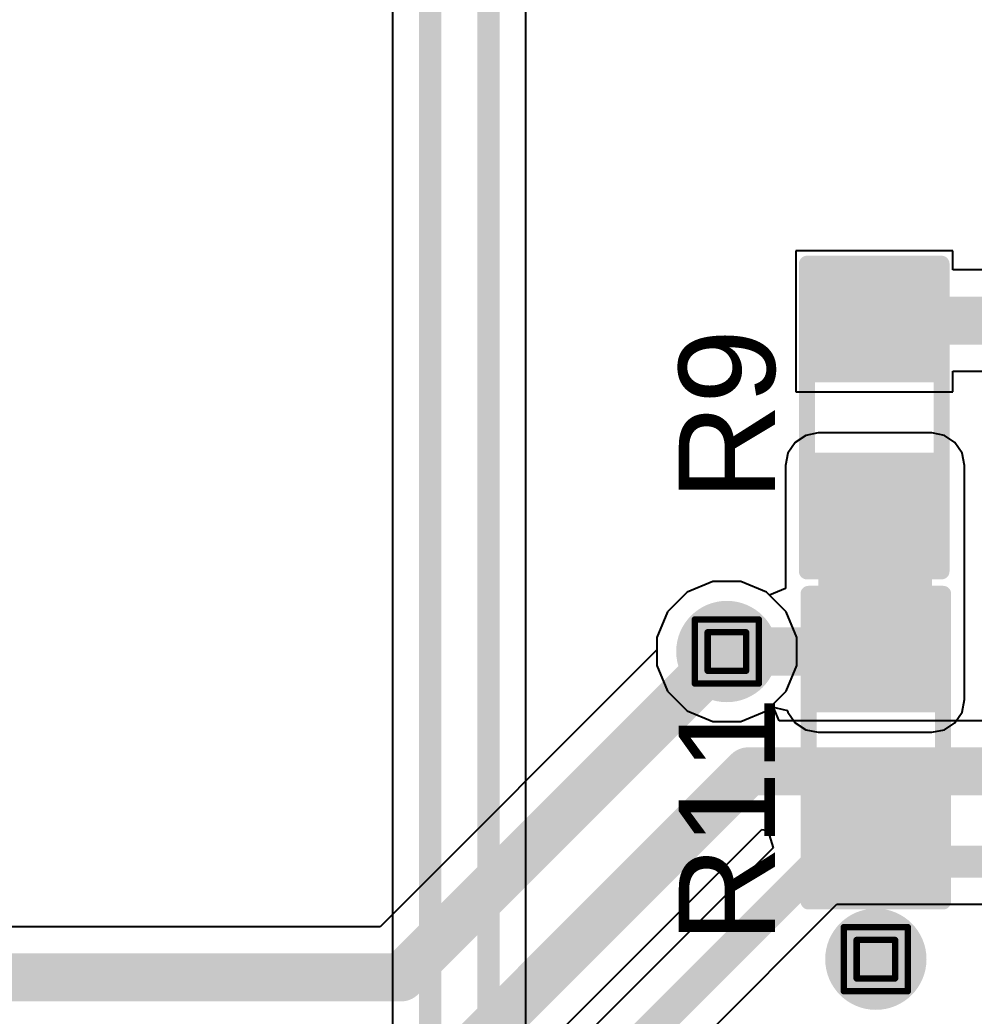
# Model space of a CAD drawing. Header units: inches. Extents: x -6 to 198, y 0 to 119.
# Drawn here: x 22.61 to 30.18, y 30.52 to 38.42 of the extents above; entities that cross this region are included whole.
import ezdxf

# ---------------------------------------------------------------- set-up
doc = ezdxf.new("R2010")
doc.units = ezdxf.units.IN
for name, color, linetype in [('Bottom Layer', 5, 'Continuous'), ('Bottom Solder', 6, 'Continuous'), ('Drill Drawing', 1, 'Continuous'), ('Top Layer', 1, 'Continuous'), ('Top Overlay', 2, 'Continuous'), ('Top Paste', 8, 'Continuous'), ('Top Solder', 216, 'Continuous'), ('Via Holes', 16, 'Continuous')]:
    doc.layers.add(name, color=color, linetype=linetype)
doc.styles.add('Arial', font='', dxfattribs={"height": 0.2})
doc.styles.get('Arial').set_extended_font_data('Arial')

# ---------------------------------------------------------------- blocks, each defined once
blk = doc.blocks.new('R___0603_59')
at = {"layer": 'Top Layer'}
for points in [[(-0.3809999999999999, 0.4445), (-0.3809999999999999, -0.4445), (-1.143, -0.4445), (-1.143, 0.4445)], [(1.143, 0.4445), (1.143, -0.4445), (0.3809999999999999, -0.4445), (0.3809999999999999, 0.4445)]]:
    blk.add_hatch(color=1, dxfattribs=at).paths.add_polyline_path(points)
at = {"layer": 'Top Paste'}
for points in [[(-0.3809999999999999, 0.4445), (-0.3809999999999999, -0.4445), (-1.143, -0.4445), (-1.143, 0.4445)], [(1.143, 0.4445), (1.143, -0.4445), (0.3809999999999999, -0.4445), (0.3809999999999999, 0.4445)]]:
    blk.add_hatch(color=8, dxfattribs=at).paths.add_polyline_path(points)
at = {"layer": 'Top Solder'}
for points in [[(-0.2794, 0.5460999999999999), (-0.2794, -0.5460999999999999), (-1.2446, -0.5460999999999999), (-1.2446, 0.5460999999999999)], [(1.2446, 0.5460999999999999), (1.2446, -0.5460999999999999), (0.2794, -0.5460999999999999), (0.2794, 0.5460999999999999)]]:
    blk.add_hatch(color=216, dxfattribs=at).paths.add_polyline_path(points)
at = {"layer": 'Top Overlay'}
for points in [[(-1.2192, 0.5334, 0.127, 0.127, 0), (-1.2192, -0.5334, 0.127, 0.127, 0)], [(-1.2192, 0.5334, 0.127, 0.127, 0), (1.2192, 0.5334, 0.127, 0.127, 0)], [(1.2192, 0.5334, 0.127, 0.127, 0), (1.2192, -0.5334, 0.127, 0.127, 0)], [(-1.2192, -0.5334, 0.127, 0.127, 0), (1.2192, -0.5334, 0.127, 0.127, 0)]]:
    blk.add_lwpolyline(points, format="xyseb", dxfattribs=at)
for points in [[(-1.25095, 0.5334, 0.0635, 0.0635, 1), (-1.18745, 0.5334, 0.0635, 0.0635, 1)], [(-1.25095, 0.5334, 0.0635, 0.0635, 1), (-1.18745, 0.5334, 0.0635, 0.0635, 1)], [(1.18745, 0.5334, 0.0635, 0.0635, 1), (1.25095, 0.5334, 0.0635, 0.0635, 1)], [(1.18745, 0.5334, 0.0635, 0.0635, 1), (1.25095, 0.5334, 0.0635, 0.0635, 1)], [(-1.25095, -0.5334, 0.0635, 0.0635, 1), (-1.18745, -0.5334, 0.0635, 0.0635, 1)], [(-1.25095, -0.5334, 0.0635, 0.0635, 1), (-1.18745, -0.5334, 0.0635, 0.0635, 1)], [(1.18745, -0.5334, 0.0635, 0.0635, 1), (1.25095, -0.5334, 0.0635, 0.0635, 1)], [(1.18745, -0.5334, 0.0635, 0.0635, 1), (1.25095, -0.5334, 0.0635, 0.0635, 1)]]:
    blk.add_lwpolyline(points, format="xyseb", close=True, dxfattribs=at)
blk = doc.blocks.new('R___0603_61')
at = {"layer": 'Top Layer'}
for points in [[(-0.3809999999999999, 0.4445), (-0.3809999999999999, -0.4445), (-1.143, -0.4445), (-1.143, 0.4445)], [(1.143, 0.4445), (1.143, -0.4445), (0.3809999999999999, -0.4445), (0.3809999999999999, 0.4445)]]:
    blk.add_hatch(color=1, dxfattribs=at).paths.add_polyline_path(points)
at = {"layer": 'Top Paste'}
for points in [[(-0.3809999999999999, 0.4445), (-0.3809999999999999, -0.4445), (-1.143, -0.4445), (-1.143, 0.4445)], [(1.143, 0.4445), (1.143, -0.4445), (0.3809999999999999, -0.4445), (0.3809999999999999, 0.4445)]]:
    blk.add_hatch(color=8, dxfattribs=at).paths.add_polyline_path(points)
at = {"layer": 'Top Solder'}
for points in [[(-0.2794, 0.5460999999999999), (-0.2794, -0.5460999999999999), (-1.2446, -0.5460999999999999), (-1.2446, 0.5460999999999999)], [(1.2446, 0.5460999999999999), (1.2446, -0.5460999999999999), (0.2794, -0.5460999999999999), (0.2794, 0.5460999999999999)]]:
    blk.add_hatch(color=216, dxfattribs=at).paths.add_polyline_path(points)
at = {"layer": 'Top Overlay'}
for points in [[(-1.2192, -0.5334, 0.127, 0.127, 0), (-1.2192, 0.5334, 0.127, 0.127, 0)], [(1.2192, 0.5334, 0.127, 0.127, 0), (-1.2192, 0.5334, 0.127, 0.127, 0)], [(1.2192, -0.5334, 0.127, 0.127, 0), (1.2192, 0.5334, 0.127, 0.127, 0)], [(1.2192, -0.5334, 0.127, 0.127, 0), (-1.2192, -0.5334, 0.127, 0.127, 0)]]:
    blk.add_lwpolyline(points, format="xyseb", dxfattribs=at)
for points in [[(-1.25095, 0.5334, 0.0635, 0.0635, 1), (-1.18745, 0.5334, 0.0635, 0.0635, 1)], [(-1.25095, 0.5334, 0.0635, 0.0635, 1), (-1.18745, 0.5334, 0.0635, 0.0635, 1)], [(1.18745, 0.5334, 0.0635, 0.0635, 1), (1.25095, 0.5334, 0.0635, 0.0635, 1)], [(1.18745, 0.5334, 0.0635, 0.0635, 1), (1.25095, 0.5334, 0.0635, 0.0635, 1)], [(-1.25095, -0.5334, 0.0635, 0.0635, 1), (-1.18745, -0.5334, 0.0635, 0.0635, 1)], [(-1.25095, -0.5334, 0.0635, 0.0635, 1), (-1.18745, -0.5334, 0.0635, 0.0635, 1)], [(1.18745, -0.5334, 0.0635, 0.0635, 1), (1.25095, -0.5334, 0.0635, 0.0635, 1)], [(1.18745, -0.5334, 0.0635, 0.0635, 1), (1.25095, -0.5334, 0.0635, 0.0635, 1)]]:
    blk.add_lwpolyline(points, format="xyseb", close=True, dxfattribs=at)

msp = doc.modelspace()

# ---------------------------------------------------------------- hatches: boundary and pattern name
at = {"layer": 'Bottom Layer'}
h = msp.add_hatch(color=5, dxfattribs=at)
edge = h.paths.add_edge_path()
edge.add_arc((28.21956256, 33.41394383999999), 0.2999994, 0, 360)
h = msp.add_hatch(color=5, dxfattribs=at)
edge = h.paths.add_edge_path()
edge.add_arc((29.40082512, 30.97542192), 0.2999994, 0, 360)
at = {"layer": 'Bottom Solder'}
h = msp.add_hatch(color=6, dxfattribs=at)
edge = h.paths.add_edge_path()
edge.add_arc((28.21956256, 33.41394383999999), 0.4015993999999999, 0, 360)
h = msp.add_hatch(color=6, dxfattribs=at)
edge = h.paths.add_edge_path()
edge.add_arc((29.40082512, 30.97542192), 0.4015993999999999, 0, 360)
at = {"layer": 'Top Layer'}
msp.add_hatch(color=1, dxfattribs=at).paths.add_polyline_path([(28.94346256, 33.03294384), (29.84516256, 33.03294384), (29.84516256, 34.88714384), (28.94346256, 34.88714384)])
h = msp.add_hatch(color=1, dxfattribs=at)
edge = h.paths.add_edge_path()
edge.add_arc((28.21956256, 33.41394383999999), 0.2999994, 0, 360)
h = msp.add_hatch(color=1, dxfattribs=at)
edge = h.paths.add_edge_path()
edge.add_arc((29.40082512, 30.97542192), 0.2999994, 0, 360)
at = {"layer": 'Top Solder'}
h = msp.add_hatch(color=216, dxfattribs=at)
edge = h.paths.add_edge_path()
edge.add_arc((28.21956256, 33.41394383999999), 0.4015993999999999, 0, 360)
h = msp.add_hatch(color=216, dxfattribs=at)
edge = h.paths.add_edge_path()
edge.add_arc((29.40082512, 30.97542192), 0.4015993999999999, 0, 360)
at = {"layer": 'Via Holes'}
h = msp.add_hatch(color=7, dxfattribs=at)
edge = h.paths.add_edge_path()
edge.add_arc((28.21956256, 33.41394383999999), 0.1499997, 0, 360)
h = msp.add_hatch(color=7, dxfattribs=at)
edge = h.paths.add_edge_path()
edge.add_arc((29.40082512, 30.97542192), 0.1499997, 0, 360)

# ---------------------------------------------------------------- linework, layer by layer
at = {"layer": 'Bottom Layer'}
for p, q in [((28.10936466, 33.96794324), (27.9057481, 33.88360254)), ((28.32976046, 33.96794324), (28.10936466, 33.96794324)), ((28.53337702, 33.88360254), (28.32976046, 33.96794324)), ((27.9057481, 33.88360254), (27.74990386, 33.7277583)), ((28.68922126, 33.7277583), (28.53337702, 33.88360254)), ((27.74990386, 33.7277583), (27.66556316, 33.52414174)), ((28.77356196, 33.52414174), (28.68922126, 33.7277583)), ((27.66556316, 33.52414174), (27.66556316, 33.42762936)), ((28.77356196, 33.30374594), (28.77356196, 33.52414174)), ((27.66556316, 33.42762936), (25.4707517, 31.2328179)), ((28.68922126, 33.10012938), (28.77356196, 33.30374594)), ((28.58132714, 32.99223526), (28.68922126, 33.10012938)), ((28.63393308, 32.86523526), (28.58132714, 32.99223526)), ((34.65169092, 32.86523526), (28.63393308, 32.86523526)), ((25.77013134, 29.27756146), (28.49693818, 32.0043683)), ((28.49693818, 32.0043683), (28.54346336, 31.99550878)), ((28.54346336, 31.99550878), (28.58573912, 31.8581786)), ((28.58573912, 31.8581786), (25.35547126, 28.62791074)), ((25.73298638, 28.05317986), (29.09179094, 31.41198442)), ((29.09179094, 31.41198442), (49.22753934, 31.41198442)), ((25.4707517, 31.2328179), (17.44366082, 31.2328179))]:
    msp.add_line(p, q, dxfattribs=at)
for points in [[(25.63702264, 30.83140392, 0.3809999999999999, 0.3809999999999999, 0), (28.21956256, 33.41394383999999, 0.3809999999999999, 0.3809999999999999, 0)], [(25.48628888, 29.56140392, 0.3809999999999999, 0.3809999999999999, 0), (28.38870624, 32.46382128, 0.3809999999999999, 0.3809999999999999, 0)], [(28.38870624, 32.46382128, 0.3809999999999999, 0.3809999999999999, 0), (34.81796186, 32.46382128, 0.3809999999999999, 0.3809999999999999, 0)], [(25.49492488, 28.29124136, 0.254, 0.254, 0), (28.95233732, 31.7486538, 0.254, 0.254, 0)], [(28.95233732, 31.7486538, 0.254, 0.254, 0), (49.36699296, 31.7486538, 0.254, 0.254, 0)], [(17.06160164, 30.83140392, 0.3809999999999999, 0.3809999999999999, 0), (25.63702264, 30.83140392, 0.3809999999999999, 0.3809999999999999, 0)]]:
    msp.add_lwpolyline(points, format="xyseb", dxfattribs=at)
for points in [[(28.12431256, 33.41394383999999, 0.1905, 0.1905, 1), (28.31481256, 33.41394383999999, 0.1905, 0.1905, 1)], [(28.29345623999999, 32.46382128, 0.1905, 0.1905, 1), (28.48395624, 32.46382128, 0.1905, 0.1905, 1)], [(28.29345623999999, 32.46382128, 0.1905, 0.1905, 1), (28.48395624, 32.46382128, 0.1905, 0.1905, 1)], [(28.88883732, 31.7486538, 0.127, 0.127, 1), (29.01583732, 31.7486538, 0.127, 0.127, 1)], [(28.88883732, 31.7486538, 0.127, 0.127, 1), (29.01583732, 31.7486538, 0.127, 0.127, 1)], [(25.54177264, 30.83140392, 0.1905, 0.1905, 1), (25.73227264, 30.83140392, 0.1905, 0.1905, 1)], [(25.54177264, 30.83140392, 0.1905, 0.1905, 1), (25.73227264, 30.83140392, 0.1905, 0.1905, 1)]]:
    msp.add_lwpolyline(points, format="xyseb", close=True, dxfattribs=at)
at = {"layer": 'Drill Drawing'}
for points in [[(27.96556256, 33.66794384, 0.0508, 0.0508, 0), (28.47356256, 33.66794384, 0.0508, 0.0508, 0)], [(27.96556256, 33.15994384, 0.0508, 0.0508, 0), (27.96556256, 33.66794384, 0.0508, 0.0508, 0)], [(28.47356256, 33.15994384, 0.0508, 0.0508, 0), (28.47356256, 33.66794384, 0.0508, 0.0508, 0)], [(28.06716256, 33.56634383999999, 0.0508, 0.0508, 0), (28.37196256, 33.56634383999999, 0.0508, 0.0508, 0)], [(28.06716256, 33.26154383999999, 0.0508, 0.0508, 0), (28.06716256, 33.56634383999999, 0.0508, 0.0508, 0)], [(28.37196256, 33.26154383999999, 0.0508, 0.0508, 0), (28.37196256, 33.56634383999999, 0.0508, 0.0508, 0)], [(28.06716256, 33.26154383999999, 0.0508, 0.0508, 0), (28.37196256, 33.26154383999999, 0.0508, 0.0508, 0)], [(27.96556256, 33.15994384, 0.0508, 0.0508, 0), (28.47356256, 33.15994384, 0.0508, 0.0508, 0)], [(29.14682512, 31.22942192, 0.0508, 0.0508, 0), (29.65482511999999, 31.22942192, 0.0508, 0.0508, 0)], [(29.14682512, 30.72142192, 0.0508, 0.0508, 0), (29.14682512, 31.22942192, 0.0508, 0.0508, 0)], [(29.65482511999999, 30.72142192, 0.0508, 0.0508, 0), (29.65482511999999, 31.22942192, 0.0508, 0.0508, 0)], [(29.24842512, 31.12782192, 0.0508, 0.0508, 0), (29.55322512, 31.12782192, 0.0508, 0.0508, 0)], [(29.24842512, 30.82302192, 0.0508, 0.0508, 0), (29.24842512, 31.12782192, 0.0508, 0.0508, 0)], [(29.55322512, 30.82302192, 0.0508, 0.0508, 0), (29.55322512, 31.12782192, 0.0508, 0.0508, 0)], [(29.24842512, 30.82302192, 0.0508, 0.0508, 0), (29.55322512, 30.82302192, 0.0508, 0.0508, 0)], [(29.14682512, 30.72142192, 0.0508, 0.0508, 0), (29.65482511999999, 30.72142192, 0.0508, 0.0508, 0)]]:
    msp.add_lwpolyline(points, format="xyseb", dxfattribs=at)
for points in [[(27.95286256, 33.66794384, 0.0254, 0.0254, 1), (27.97826256, 33.66794384, 0.0254, 0.0254, 1)], [(27.95286256, 33.66794384, 0.0254, 0.0254, 1), (27.97826256, 33.66794384, 0.0254, 0.0254, 1)], [(28.46086256, 33.66794384, 0.0254, 0.0254, 1), (28.48626256, 33.66794384, 0.0254, 0.0254, 1)], [(28.46086256, 33.66794384, 0.0254, 0.0254, 1), (28.48626256, 33.66794384, 0.0254, 0.0254, 1)], [(28.05446256, 33.56634383999999, 0.0254, 0.0254, 1), (28.07986256, 33.56634383999999, 0.0254, 0.0254, 1)], [(28.05446256, 33.56634383999999, 0.0254, 0.0254, 1), (28.07986256, 33.56634383999999, 0.0254, 0.0254, 1)], [(28.35926256, 33.56634383999999, 0.0254, 0.0254, 1), (28.38466256, 33.56634383999999, 0.0254, 0.0254, 1)], [(28.35926256, 33.56634383999999, 0.0254, 0.0254, 1), (28.38466256, 33.56634383999999, 0.0254, 0.0254, 1)], [(28.05446256, 33.26154383999999, 0.0254, 0.0254, 1), (28.07986256, 33.26154383999999, 0.0254, 0.0254, 1)], [(28.05446256, 33.26154383999999, 0.0254, 0.0254, 1), (28.07986256, 33.26154383999999, 0.0254, 0.0254, 1)], [(28.35926256, 33.26154383999999, 0.0254, 0.0254, 1), (28.38466256, 33.26154383999999, 0.0254, 0.0254, 1)], [(28.35926256, 33.26154383999999, 0.0254, 0.0254, 1), (28.38466256, 33.26154383999999, 0.0254, 0.0254, 1)], [(27.95286256, 33.15994384, 0.0254, 0.0254, 1), (27.97826256, 33.15994384, 0.0254, 0.0254, 1)], [(27.95286256, 33.15994384, 0.0254, 0.0254, 1), (27.97826256, 33.15994384, 0.0254, 0.0254, 1)], [(28.46086256, 33.15994384, 0.0254, 0.0254, 1), (28.48626256, 33.15994384, 0.0254, 0.0254, 1)], [(28.46086256, 33.15994384, 0.0254, 0.0254, 1), (28.48626256, 33.15994384, 0.0254, 0.0254, 1)], [(29.13412512, 31.22942192, 0.0254, 0.0254, 1), (29.15952512, 31.22942192, 0.0254, 0.0254, 1)], [(29.13412512, 31.22942192, 0.0254, 0.0254, 1), (29.15952512, 31.22942192, 0.0254, 0.0254, 1)], [(29.64212512, 31.22942192, 0.0254, 0.0254, 1), (29.66752512, 31.22942192, 0.0254, 0.0254, 1)], [(29.64212512, 31.22942192, 0.0254, 0.0254, 1), (29.66752512, 31.22942192, 0.0254, 0.0254, 1)], [(29.23572512, 31.12782192, 0.0254, 0.0254, 1), (29.26112512, 31.12782192, 0.0254, 0.0254, 1)], [(29.23572512, 31.12782192, 0.0254, 0.0254, 1), (29.26112512, 31.12782192, 0.0254, 0.0254, 1)], [(29.54052512, 31.12782192, 0.0254, 0.0254, 1), (29.56592512, 31.12782192, 0.0254, 0.0254, 1)], [(29.54052512, 31.12782192, 0.0254, 0.0254, 1), (29.56592512, 31.12782192, 0.0254, 0.0254, 1)], [(29.23572512, 30.82302192, 0.0254, 0.0254, 1), (29.26112512, 30.82302192, 0.0254, 0.0254, 1)], [(29.23572512, 30.82302192, 0.0254, 0.0254, 1), (29.26112512, 30.82302192, 0.0254, 0.0254, 1)], [(29.54052512, 30.82302192, 0.0254, 0.0254, 1), (29.56592512, 30.82302192, 0.0254, 0.0254, 1)], [(29.54052512, 30.82302192, 0.0254, 0.0254, 1), (29.56592512, 30.82302192, 0.0254, 0.0254, 1)], [(29.13412512, 30.72142192, 0.0254, 0.0254, 1), (29.15952512, 30.72142192, 0.0254, 0.0254, 1)], [(29.13412512, 30.72142192, 0.0254, 0.0254, 1), (29.15952512, 30.72142192, 0.0254, 0.0254, 1)], [(29.64212512, 30.72142192, 0.0254, 0.0254, 1), (29.66752512, 30.72142192, 0.0254, 0.0254, 1)], [(29.64212512, 30.72142192, 0.0254, 0.0254, 1), (29.66752512, 30.72142192, 0.0254, 0.0254, 1)]]:
    msp.add_lwpolyline(points, format="xyseb", close=True, dxfattribs=at)
at = {"layer": 'Top Layer'}
for p, q in [((26.62684286, 24.5830598), (26.62684286, 46.21520094)), ((25.56891762, 42.83905072), (25.56891762, 24.89790296)), ((30.01026256, 36.58894384), (28.76566256, 36.58894384)), ((28.76566256, 36.58894384), (28.76566256, 35.47134384)), ((30.01026256, 36.43808308), (30.01026256, 36.58894384)), ((30.35679984, 36.43808308), (30.01026256, 36.43808308)), ((30.01026256, 35.47134384), (30.01026256, 35.63525512)), ((30.01026256, 35.63525512), (30.35679984, 35.63525512)), ((28.76566256, 35.47134384), (30.01026256, 35.47134384)), ((28.94346256, 35.1461197), (28.84435684, 35.12640676)), ((29.84516256, 35.1461197), (28.94346256, 35.1461197)), ((29.94426828, 35.12640676), (29.84516256, 35.1461197)), ((28.76033872, 35.07026767999999), (28.70419964, 34.98624956)), ((28.84435684, 35.12640676), (28.76033872, 35.07026767999999)), ((30.0282864, 35.07026767999999), (29.94426828, 35.12640676)), ((30.08442548, 34.98624956), (30.0282864, 35.07026767999999)), ((28.70419964, 34.98624956), (28.6844867, 34.88714384)), ((30.10413842, 34.88714384), (30.08442548, 34.98624956)), ((28.6844867, 34.88714384), (28.6844867, 33.9120988)), ((30.10413842, 33.03294384), (30.10413842, 34.88714384)), ((28.10936466, 33.96794324), (27.9057481, 33.88360254)), ((28.32976046, 33.96794324), (28.10936466, 33.96794324)), ((28.53337702, 33.88360254), (28.32976046, 33.96794324)), ((27.9057481, 33.88360254), (27.74990386, 33.7277583)), ((28.5574867, 33.85949286), (28.53337702, 33.88360254)), ((28.6844867, 33.9120988), (28.5574867, 33.85949286)), ((27.74990386, 33.7277583), (27.66556316, 33.52414174)), ((27.66556316, 33.52414174), (27.66556316, 33.30374594)), ((27.66556316, 33.30374594), (27.74990386, 33.10012938)), ((27.74990386, 33.10012938), (27.9057481, 32.94428514)), ((30.08442548, 32.93383812), (30.10413842, 33.03294384)), ((27.9057481, 32.94428514), (28.10936466, 32.85994444)), ((28.32976046, 32.85994444), (28.53337702, 32.94428514)), ((28.53337702, 32.94428514), (28.56612016, 32.97702828)), ((28.56612016, 32.97702828), (28.70154788, 32.94716804)), ((28.70154788, 32.94716804), (28.70419964, 32.93383812)), ((28.70419964, 32.93383812), (28.76033872, 32.84981999999999)), ((30.0282864, 32.84981999999999), (30.08442548, 32.93383812)), ((28.10936466, 32.85994444), (28.32976046, 32.85994444)), ((28.76033872, 32.84981999999999), (28.84435684, 32.79368092)), ((29.94426828, 32.79368092), (30.0282864, 32.84981999999999)), ((28.84435684, 32.79368092), (28.94346256, 32.77396798)), ((28.94346256, 32.77396798), (29.84516256, 32.77396798)), ((29.84516256, 32.77396798), (29.94426828, 32.79368092))]:
    msp.add_line(p, q, dxfattribs=at)
for points in [[(26.32902024, 24.5830598, 0.1778, 0.1778, 0), (26.32902024, 46.42383146, 0.1778, 0.1778, 0)], [(25.86674024, 24.77454024, 0.1778, 0.1778, 0), (25.86674024, 42.83905072, 0.1778, 0.1778, 0)], [(29.38796256, 36.03014383999999, 0.508, 0.508, 0), (29.39448782, 36.0366691, 0.508, 0.508, 0)], [(29.39448782, 36.0366691, 0.3809999999999999, 0.3809999999999999, 0), (30.98807365999999, 36.0366691, 0.3809999999999999, 0.3809999999999999, 0)], [(28.21956256, 33.41394383999999, 0.3809999999999999, 0.3809999999999999, 0), (29.40066256, 33.41394383999999, 0.3809999999999999, 0.3809999999999999, 0)]]:
    msp.add_lwpolyline(points, format="xyseb", dxfattribs=at)
for points in [[(29.26096256, 36.03014383999999, 0.254, 0.254, 1), (29.51496256, 36.03014383999999, 0.254, 0.254, 1)], [(29.26748782, 36.0366691, 0.254, 0.254, 1), (29.52148782, 36.0366691, 0.254, 0.254, 1)], [(29.29923782, 36.0366691, 0.1905, 0.1905, 1), (29.48973782, 36.0366691, 0.1905, 0.1905, 1)], [(28.12431256, 33.41394383999999, 0.1905, 0.1905, 1), (28.31481256, 33.41394383999999, 0.1905, 0.1905, 1)], [(29.30541256, 33.41394383999999, 0.1905, 0.1905, 1), (29.49591256, 33.41394383999999, 0.1905, 0.1905, 1)]]:
    msp.add_lwpolyline(points, format="xyseb", close=True, dxfattribs=at)

# ---------------------------------------------------------------- block references
for name, p, rotation in [('R___0603_61', (29.38796256, 35.26814383999999), 270), ('R___0603_59', (29.40066256, 32.65194383999999), 90)]:
    msp.add_blockref(name, p, dxfattribs=dict(rotation=rotation))

# ---------------------------------------------------------------- texts
at = {"layer": 'Top Overlay', "style": 'Arial'}
for s, p in [('R9', (28.60043556, 34.60850584)), ('R11', (28.60043556, 31.10281308))]:
    msp.add_text(s, height=0.7619999999999999, rotation=90, dxfattribs=at).set_placement(p)

doc.saveas('drawing.dxf')
